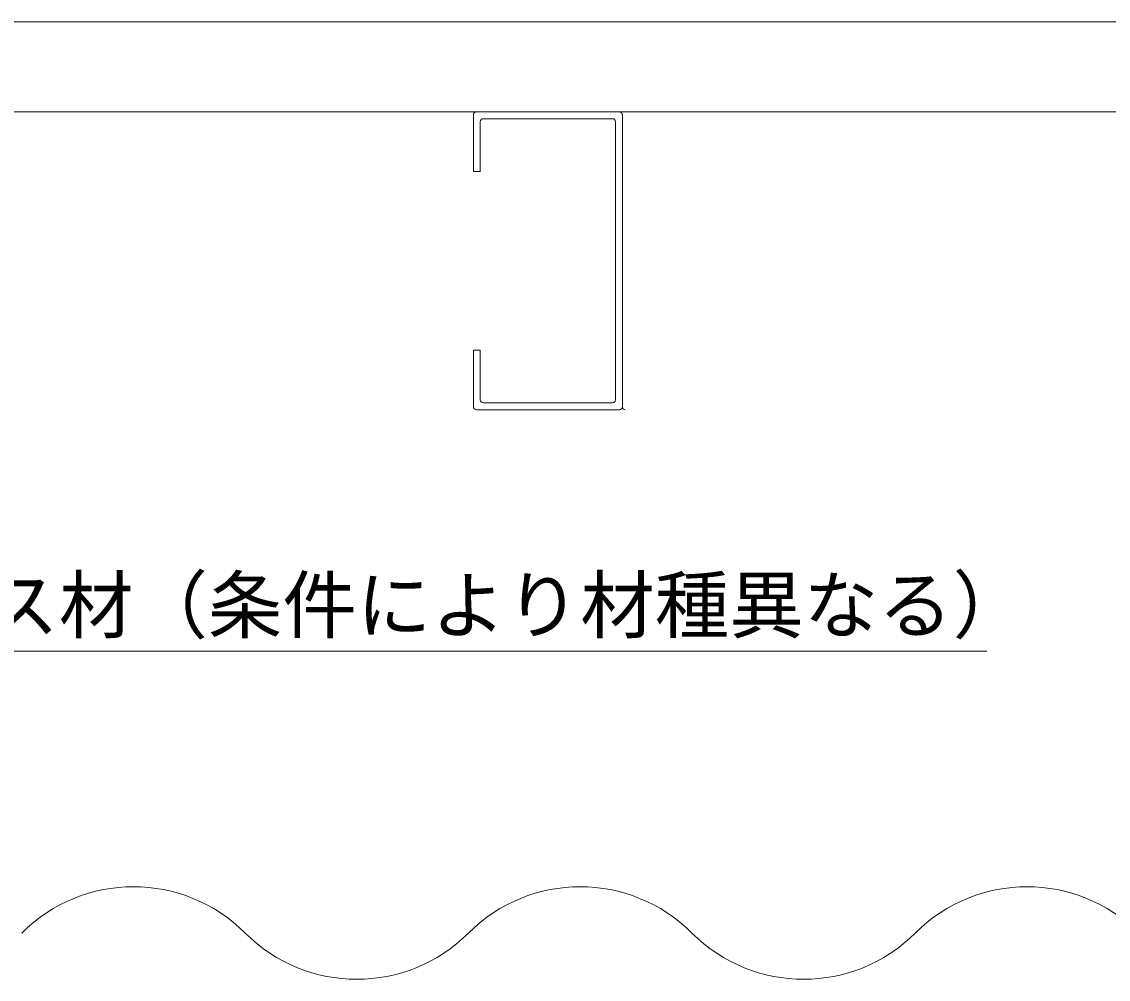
# Model space of a CAD drawing. Units: millimetres at full size, sheet at 1:10; details may follow other scales. Extents: x -2077 to 2023, y -1433 to 1417.
# Drawn here: x 233.1 to 597.9, y 1095.6 to 1417.2 of the extents above; entities that cross this region are included whole.
import ezdxf
from ezdxf.enums import TextEntityAlignment as Align

# ---------------------------------------------------------------- set-up
doc = ezdxf.new("R2010")
doc.units = ezdxf.units.MM
doc.header["$LTSCALE"] = 10
for name, color, linetype, lineweight in [('1-0_断面', 7, 'Continuous', 9), ('1-1_寸法', 7, 'Continuous', 9), ('1-2_文字', 7, 'Continuous', 9), ('F-0_図枠', 7, 'Continuous', 9)]:
    doc.layers.add(name, color=color, linetype=linetype, lineweight=lineweight)
doc.styles.add('ＭＳ ゴシック', font='')
doc.styles.get('ＭＳ ゴシック').set_extended_font_data('MS Gothic')

msp = doc.modelspace()

# ---------------------------------------------------------------- linework, layer by layer
at = {"layer": '1-0_断面'}
for p, q in [((-73.06, 1386.9), (1870.19, 1386.9)), ((385.74, 1386.9), (433.74, 1386.9)), ((384.74, 1385.9), (384.74, 1366.9)), ((387.04, 1383.6), (387.04, 1366.9)), ((431.44, 1384.6), (388.04, 1384.6)), ((432.44, 1290.2), (432.44, 1383.6)), ((434.74, 1385.9), (434.74, 1287.9)), ((384.74, 1366.9), (387.04, 1366.9)), ((434.74, 1287.9), (434.74, 1356.9)), ((384.74, 1306.9), (387.04, 1306.9)), ((384.74, 1287.9), (384.74, 1306.9)), ((387.04, 1290.2), (387.04, 1306.9)), ((388.04, 1289.2), (431.44, 1289.2))]:
    msp.add_line(p, q, dxfattribs=at)
msp.add_lwpolyline([(385.74, 1286.9), (410.5, 1286.9), (433.74, 1286.9)], dxfattribs=at)
for centre, start, end in [((385.74, 1385.9), 90, 180), ((433.74, 1385.9), 0, 90), ((388.04, 1383.6), 90, 180), ((431.44, 1383.6), 0, 90), ((385.74, 1287.9), 180, 270), ((388.04, 1290.2), 180, 270), ((431.44, 1290.2), 270, 0), ((433.74, 1287.9), 270, 0), ((435.74, 1287.9), 180, 270)]:
    msp.add_arc(centre, 1, start, end, dxfattribs=at)
at = {"layer": '1-1_寸法'}
for centre, start, end in [((270.6, 1073.66), 45, 135), ((420.6, 1073.66), 45, 135), ((570.6, 1073.66), 45, 135), ((345.6, 1148.66), 225, 315), ((495.6, 1148.66), 225, 315)]:
    msp.add_arc(centre, 53.03, start, end, dxfattribs=at)
at = {"layer": '1-2_文字'}
msp.add_line((145.99, 1205.86), (557.09, 1205.86), dxfattribs=at)
at = {"layer": 'F-0_図枠'}
msp.add_line((2022.57, 1417.18), (-2077.43, 1417.18), dxfattribs=at)

# ---------------------------------------------------------------- texts
at = {"layer": '1-2_文字', "style": 'ＭＳ ゴシック'}
msp.add_text('ブレース材（条件により材種異なる）', height=18.33, dxfattribs=at).set_placement((145.58, 1206.63), align=Align.BOTTOM_LEFT)

doc.saveas('drawing.dxf')
